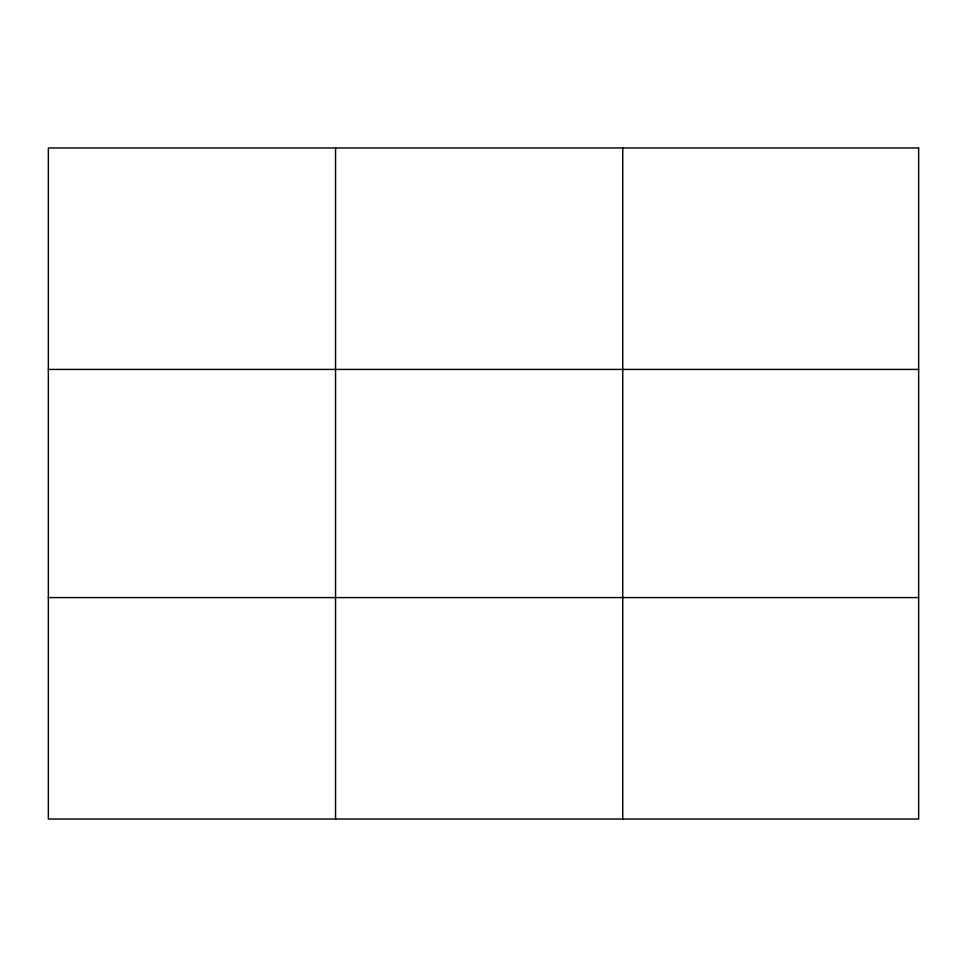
<?xml version="1.0" encoding="UTF-8"?>
<svg xmlns="http://www.w3.org/2000/svg" width="967" height="967" viewBox="0 0 967 967"><rect width="100%" height="100%" fill="white"/><g stroke="black" fill="none" stroke-linecap="round" stroke-linejoin="round"><path stroke-width="1.45" d="M335.549 819.025L335.549 147.975M622.748 819.025L622.748 147.975M48.35 369.418L918.65 369.418M48.35 597.582L918.65 597.582M918.65 147.975L48.35 147.975L48.35 819.025L918.65 819.025L918.65 147.975"/></g></svg>
